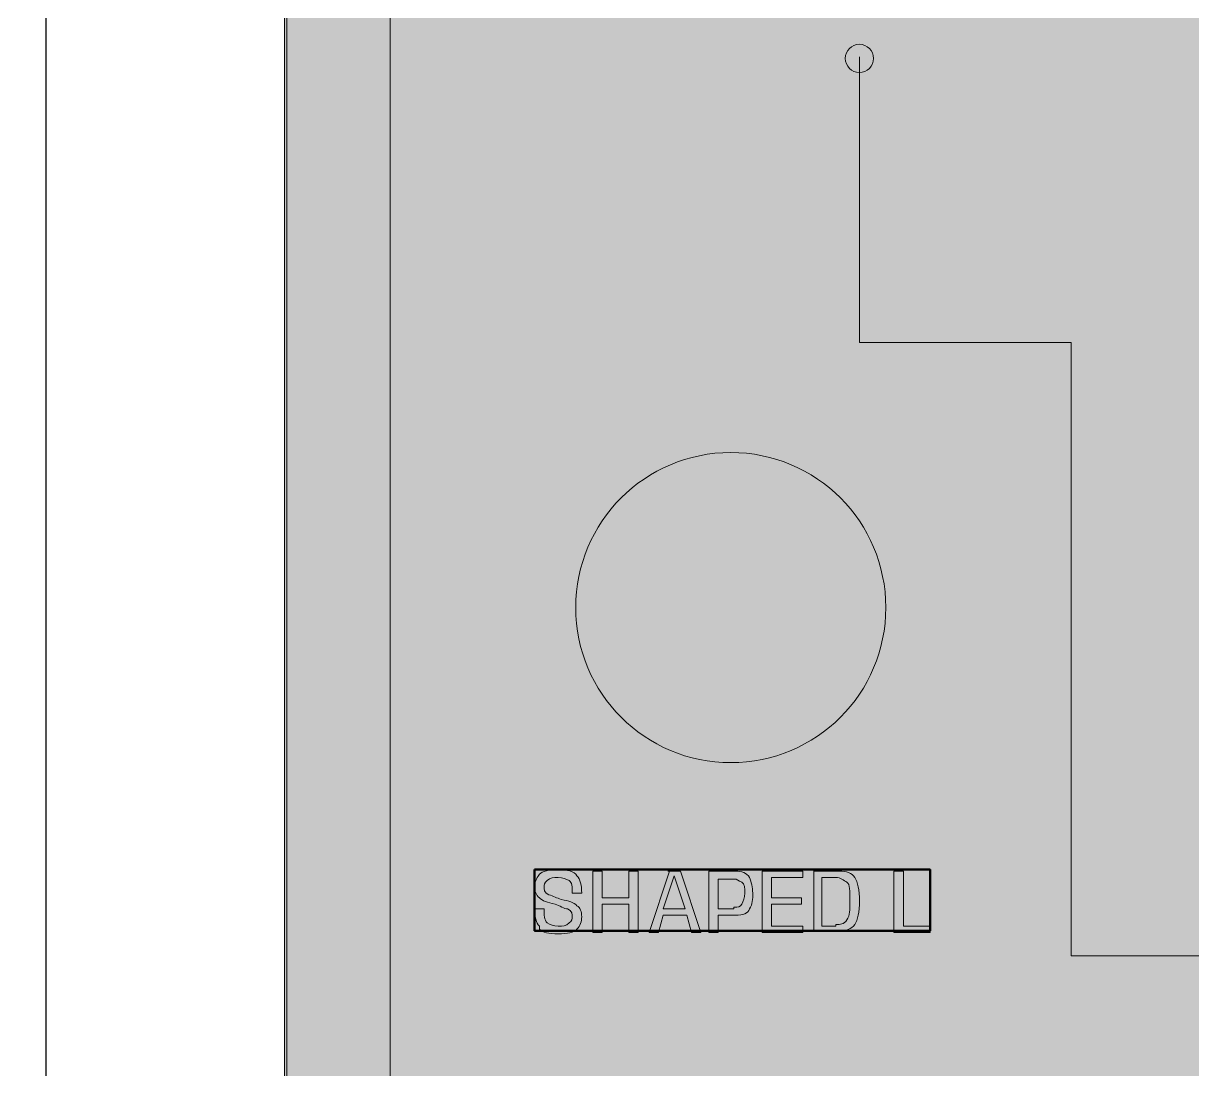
# Model space of a CAD drawing. Header units: millimetres. Extents: x -6 to 399, y -25 to 134.
# Drawn here: x -5.67 to 20.64, y 27.35 to 50.9 of the extents above; entities that cross this region are included whole.
import ezdxf

# ---------------------------------------------------------------- set-up
doc = ezdxf.new("R2010")
doc.units = ezdxf.units.MM
doc.header["$MEASUREMENT"] = 0
for name, color, linetype, lineweight in [('background', 7, 'Continuous', 0), ('cnc', 7, 'Continuous', 0), ('pink', 7, 'Continuous', 0), ('white', 7, 'Continuous', 0)]:
    doc.layers.add(name, color=color, linetype=linetype, lineweight=lineweight)
doc.layers.add('DIM', color=4, linetype='Continuous')
doc.dimstyles.get("Standard").update_dxf_attribs({"dimtxt": 0.18, "dimasz": 0.18, "dimexe": 0.18, "dimexo": 0.0625, "dimgap": 0.09, "dimtad": 0, "dimtih": 1, "dimtoh": 1, "dimdec": 4, "dimzin": 0, "dimdsep": 46, "dimtxsty": 'Standard', "dimcen": 0.09, "dimadec": 0, "dimazin": 0, "dimtfac": 1, "dimtdec": 4, "dimtofl": 0, "dimtmove": 0, "dimatfit": 3, "dimfxl": 0, "dimtolj": 1, "dimtzin": 0, "dimarcsym": 0})

# ---------------------------------------------------------------- blocks, each defined once
blk = doc.blocks.new('*D39')
at = {"layer": 'Defpoints', "color": 0, "transparency": 16777216}
for p in [(-5.163, 129.205), (0.247, 129.205), (0.247, 0.265)]:
    blk.add_point(p, dxfattribs=at)
at = {"layer": 'DIM', "color": 0, "lineweight": -2, "transparency": 16777216}
for p, q in [((0.184, 129.205), (-5.343, 129.205)), ((-5.163, 129.025), (-5.163, 65.825)), ((-5.163, 0.445), (-5.163, 63.645)), ((0.184, 0.265), (-5.343, 0.265))]:
    blk.add_line(p, q, dxfattribs=at)
at = {"layer": 'DIM', "color": 0, "transparency": 16777216}
for points in [[(-5.193, 129.025), (-5.133, 129.025), (-5.163, 129.205)], [(-5.193, 0.445), (-5.133, 0.445), (-5.163, 0.265)]]:
    blk.add_solid(points, dxfattribs=at)
at = {"layer": 'DIM', "color": 0, "transparency": 16777216, "insert": (-5.163, 64.735), "char_height": 0.18, "attachment_point": 5}
blk.add_mtext('\\A1;128.9403', dxfattribs=at)

msp = doc.modelspace()

# ---------------------------------------------------------------- hatches: boundary and pattern name
at = {"layer": 'background', "true_color": 0x010101, "transparency": 33554687}
h = msp.add_hatch(color=18, dxfattribs=at)
h.dxf.hatch_style = 2
h.paths.add_polyline_path([(0.19403, 129.25778), (81.95028, 129.25778), (81.95028, 0.26458), (0.19403, 0.26458)])
at = {"layer": 'pink', "true_color": 0xf4a7b0, "transparency": 33554687}
h = msp.add_hatch(color=231, dxfattribs=at)
h.dxf.hatch_style = 2
edge = h.paths.add_edge_path()
edge.add_arc((13.12333, 50.11208), 0.3175, 0, 360)
at = {"layer": 'white', "true_color": 0x241e46, "transparency": 33554687}
h = msp.add_hatch(color=179, dxfattribs=at)
h.dxf.hatch_style = 2
edge = h.paths.add_edge_path()
edge.add_spline(control_points=[(5.92666, 30.60347), (5.85611, 30.67403), (5.82083, 30.81514), (5.82083, 30.99153), (5.82083, 30.99153), (6.0325, 30.99153), (6.0325, 30.99153), (6.0325, 30.85042), (6.0325, 30.74458), (6.10305, 30.67403), (6.17361, 30.63875), (6.24417, 30.60347), (6.35, 30.60347), (6.45583, 30.60347), (6.52639, 30.60347), (6.59694, 30.67403), (6.6675, 30.70931), (6.6675, 30.77986), (6.6675, 30.81514), (6.6675, 30.85042), (6.6675, 30.95625), (6.56167, 30.99153), (6.49111, 30.99153), (6.38528, 31.06209), (6.27944, 31.09736), (6.10306, 31.13264), (5.99722, 31.16792), (5.92667, 31.23847), (5.85611, 31.30902), (5.82083, 31.37958), (5.82083, 31.48542), (5.82083, 31.59126), (5.85611, 31.6618), (5.92667, 31.76763), (5.99722, 31.83819), (6.13833, 31.87346), (6.35, 31.87346), (6.56167, 31.87346), (6.70278, 31.83818), (6.77333, 31.73235), (6.84389, 31.66179), (6.87917, 31.52068), (6.87917, 31.3443), (6.87917, 31.3443), (6.6675, 31.3443), (6.6675, 31.3443), (6.6675, 31.4854), (6.6675, 31.59124), (6.59694, 31.62651), (6.52639, 31.66179), (6.45583, 31.69707), (6.35, 31.69707), (6.24417, 31.69707), (6.17361, 31.69707), (6.10305, 31.62651), (6.0325, 31.59123), (6.0325, 31.52068), (6.0325, 31.4854), (6.0325, 31.45012), (6.0325, 31.3443), (6.13833, 31.30902), (6.24417, 31.27374), (6.31472, 31.23846), (6.42055, 31.20319), (6.59694, 31.16791), (6.70278, 31.13263), (6.77333, 31.06208), (6.84389, 31.0268), (6.87916, 30.92097), (6.87916, 30.81513), (6.87916, 30.70929), (6.84389, 30.60346), (6.77333, 30.53291), (6.70278, 30.46235), (6.56167, 30.42708), (6.35, 30.42708), (6.13833, 30.42708), (5.99722, 30.46236), (5.92666, 30.53291), (5.92666, 30.53291), (5.92666, 30.60347), (5.92666, 30.60347)], knot_values=[0, 0, 0, 0, 1, 1, 1, 2, 2, 2, 3, 3, 3, 4, 4, 4, 5, 5, 5, 6, 6, 6, 7, 7, 7, 8, 8, 8, 9, 9, 9, 10, 10, 10, 11, 11, 11, 12, 12, 12, 13, 13, 13, 14, 14, 14, 15, 15, 15, 16, 16, 16, 17, 17, 17, 18, 18, 18, 19, 19, 19, 20, 20, 20, 21, 21, 21, 22, 22, 22, 23, 23, 23, 24, 24, 24, 25, 25, 25, 26, 26, 26, 27, 27, 27, 27], degree=3, periodic=0)
h = msp.add_hatch(color=179, dxfattribs=at)
h.dxf.hatch_style = 2
h.paths.add_polyline_path([(7.12611, 31.83819), (7.33778, 31.83819), (7.33778, 31.23847), (7.9375, 31.23847), (7.9375, 31.83819), (8.14917, 31.83819), (8.14917, 30.46236), (7.9375, 30.46236), (7.9375, 31.09736), (7.33778, 31.09736), (7.33778, 30.46236), (7.12611, 30.46236)])
h = msp.add_hatch(color=179, dxfattribs=at)
h.dxf.hatch_style = 2
edge = h.paths.add_edge_path()
edge.add_spline(control_points=[(8.81944, 31.83819), (8.81944, 31.83819), (9.10166, 31.83819), (9.10166, 31.83819), (9.10166, 31.83819), (9.56028, 30.46236), (9.56028, 30.46236), (9.56028, 30.46236), (9.34861, 30.46236), (9.34861, 30.46236), (9.34861, 30.46236), (9.24278, 30.85042), (9.24278, 30.85042), (9.24278, 30.85042), (8.71361, 30.85042), (8.71361, 30.85042), (8.71361, 30.85042), (8.60778, 30.46236), (8.60778, 30.46236), (8.60778, 30.46236), (8.39611, 30.46236), (8.39611, 30.46236), (8.39611, 30.46236), (8.85472, 31.83819), (8.85472, 31.83819), (8.85472, 31.83819), (8.81944, 31.83819), (8.81944, 31.83819)], knot_values=[0, 0, 0, 0, 1, 1, 1, 2, 2, 2, 3, 3, 3, 4, 4, 4, 5, 5, 5, 6, 6, 6, 7, 7, 7, 8, 8, 8, 9, 9, 9, 9], degree=3, periodic=0)
edge = h.paths.add_edge_path()
edge.add_spline(control_points=[(9.2075, 30.99153), (9.2075, 30.99153), (8.96055, 31.73236), (8.96055, 31.73236), (8.96055, 31.73236), (8.96055, 31.73236), (8.96055, 31.73236), (8.96055, 31.73236), (8.71361, 30.99153), (8.71361, 30.99153), (8.71361, 30.99153), (9.17222, 30.99153), (9.17222, 30.99153), (9.17222, 30.99153), (9.2075, 30.99153), (9.2075, 30.99153)], knot_values=[0, 0, 0, 0, 1, 1, 1, 2, 2, 2, 3, 3, 3, 4, 4, 4, 5, 5, 5, 5], degree=3, periodic=0)
edge.add_line((9.2075, 30.99153), (9.2075, 30.99153))
h = msp.add_hatch(color=179, dxfattribs=at)
h.dxf.hatch_style = 2
edge = h.paths.add_edge_path()
edge.add_spline(control_points=[(9.73666, 31.83819), (9.73666, 31.83819), (10.33639, 31.83819), (10.33639, 31.83819), (10.4775, 31.83819), (10.58333, 31.80291), (10.65389, 31.69708), (10.68916, 31.59126), (10.72444, 31.48542), (10.72444, 31.34431), (10.72444, 31.2032), (10.72444, 31.09736), (10.65389, 30.99153), (10.61861, 30.8857), (10.51278, 30.85042), (10.33639, 30.85042), (10.33639, 30.85042), (9.94833, 30.85042), (9.94833, 30.85042), (9.94833, 30.85042), (9.94833, 30.46236), (9.94833, 30.46236), (9.94833, 30.46236), (9.73667, 30.46236), (9.73667, 30.46236), (9.73667, 30.46236), (9.73667, 31.83819), (9.73666, 31.83819)], knot_values=[0, 0, 0, 0, 1, 1, 1, 2, 2, 2, 3, 3, 3, 4, 4, 4, 5, 5, 5, 6, 6, 6, 7, 7, 7, 8, 8, 8, 9, 9, 9, 9], degree=3, periodic=0)
edge = h.paths.add_edge_path()
edge.add_spline(control_points=[(10.30111, 31.02681), (10.40694, 31.02681), (10.44222, 31.02681), (10.4775, 31.09737), (10.51277, 31.16793), (10.54805, 31.23848), (10.54805, 31.34432), (10.54805, 31.45016), (10.54805, 31.55599), (10.4775, 31.59127), (10.40694, 31.62655), (10.37166, 31.66183), (10.30111, 31.66183), (10.30111, 31.66183), (9.94833, 31.66183), (9.94833, 31.66183), (9.94833, 31.66183), (9.94833, 30.99155), (9.94833, 30.99155), (9.94833, 30.99155), (10.30111, 30.99155), (10.30111, 30.99155), (10.30111, 30.99155), (10.30111, 31.02681), (10.30111, 31.02681)], knot_values=[0, 0, 0, 0, 1, 1, 1, 2, 2, 2, 3, 3, 3, 4, 4, 4, 5, 5, 5, 6, 6, 6, 7, 7, 7, 8, 8, 8, 8], degree=3, periodic=0)
edge.add_line((10.30111, 31.02681), (10.30111, 31.02681))
h = msp.add_hatch(color=179, dxfattribs=at)
h.dxf.hatch_style = 2
h.paths.add_polyline_path([(10.93611, 31.83819), (11.85333, 31.83819), (11.85333, 31.69708), (11.14778, 31.69708), (11.14778, 31.23848), (11.81805, 31.23848), (11.81805, 31.09737), (11.14778, 31.09737), (11.14778, 30.60348), (11.85333, 30.60348), (11.85333, 30.46237), (10.93611, 30.46237), (10.93611, 31.8382)])
h = msp.add_hatch(color=179, dxfattribs=at)
h.dxf.hatch_style = 2
edge = h.paths.add_edge_path()
edge.add_spline(control_points=[(12.10028, 31.83819), (12.10028, 31.83819), (12.66472, 31.83819), (12.66472, 31.83819), (12.84111, 31.83819), (12.94694, 31.80291), (13.0175, 31.69708), (13.08805, 31.59126), (13.12333, 31.41487), (13.12333, 31.16792), (13.12333, 30.92097), (13.08805, 30.74458), (13.0175, 30.63875), (12.94694, 30.53292), (12.80583, 30.49764), (12.66472, 30.49764), (12.66472, 30.49764), (12.10028, 30.49764), (12.10028, 30.49764), (12.10028, 30.49764), (12.10028, 31.87347), (12.10028, 31.87347), (12.10028, 31.87347), (12.10028, 31.83819), (12.10028, 31.83819)], knot_values=[0, 0, 0, 0, 1, 1, 1, 2, 2, 2, 3, 3, 3, 4, 4, 4, 5, 5, 5, 6, 6, 6, 7, 7, 7, 8, 8, 8, 8], degree=3, periodic=0)
edge = h.paths.add_edge_path()
edge.add_spline(control_points=[(12.59416, 30.63875), (12.7, 30.63875), (12.77055, 30.63875), (12.84111, 30.74458), (12.91166, 30.85041), (12.91166, 30.95625), (12.91166, 31.16792), (12.91166, 31.37959), (12.91166, 31.55598), (12.84111, 31.59126), (12.77055, 31.62654), (12.7, 31.69708), (12.59416, 31.69708), (12.59416, 31.69708), (12.27666, 31.69708), (12.27666, 31.69708), (12.27666, 31.69708), (12.27666, 30.60347), (12.27666, 30.60347), (12.27666, 30.60347), (12.59416, 30.60347), (12.59416, 30.60347), (12.59416, 30.60347), (12.59416, 30.63875), (12.59416, 30.63875)], knot_values=[0, 0, 0, 0, 1, 1, 1, 2, 2, 2, 3, 3, 3, 4, 4, 4, 5, 5, 5, 6, 6, 6, 7, 7, 7, 8, 8, 8, 8], degree=3, periodic=0)
edge.add_line((12.59416, 30.63875), (12.59416, 30.63875))
h = msp.add_hatch(color=179, dxfattribs=at)
h.dxf.hatch_style = 2
h.paths.add_polyline_path([(13.89944, 31.83819), (14.11111, 31.83819), (14.11111, 30.60347), (14.71083, 30.60347), (14.71083, 30.46236), (13.89944, 30.46236)])

# ---------------------------------------------------------------- linework, layer by layer
at = {"layer": 'background', "color": 18, "lineweight": 0, "true_color": 0x000000}
msp.add_lwpolyline([(0.19403, 129.25778), (81.95028, 129.25778), (81.95028, 0.26458), (0.19403, 0.26458)], close=True, dxfattribs=at)
at = {"layer": 'background'}
msp.add_lwpolyline([(0.19403, 129.25778), (81.95028, 129.25778), (81.95028, 0.26458), (0.19403, 0.26458)], close=True, dxfattribs=at)
at = {"layer": 'cnc', "color": 165, "lineweight": 9, "true_color": 0x4068b1}
msp.add_lwpolyline([(0.24694, 129.20486), (81.95028, 129.20486), (81.95028, 0.26458), (0.24694, 0.26458)], close=True, dxfattribs=at)
msp.add_circle((10.23055, 37.76487), 3.4865, dxfattribs=at)
at = {"layer": 'pink', "color": 231, "lineweight": 18, "true_color": 0xf4a7b0}
for points in [[(20.46111, 14.76375), (20.46111, 13.59959), (2.57528, 13.59959), (2.57528, 72.86625), (3.91583, 72.86625)], [(30.72694, 28.27514), (30.72694, 29.9332), (17.88583, 29.9332), (17.88583, 43.72681), (13.12333, 43.72681), (13.12333, 50.14736)]]:
    msp.add_lwpolyline(points, dxfattribs=at)
at = {"layer": 'pink', "color": 18, "lineweight": 0, "true_color": 0x000000}
msp.add_circle((13.12333, 50.11208), 0.3175, dxfattribs=at)
at = {"layer": 'pink'}
msp.add_circle((13.12333, 50.11208), 0.3175, dxfattribs=at)
at = {"layer": 'white', "color": 7, "lineweight": 106, "true_color": 0xffffff}
msp.add_lwpolyline([(5.82083, 31.87347), (14.71083, 31.87347), (14.71083, 30.49764), (5.82083, 30.49764)], close=True, dxfattribs=at)
at = {"layer": 'white', "color": 18, "lineweight": 0, "true_color": 0x000000}
for points in [[(7.12611, 31.83819), (7.33778, 31.83819), (7.33778, 31.23847), (7.9375, 31.23847), (7.9375, 31.83819), (8.14917, 31.83819), (8.14917, 30.46236), (7.9375, 30.46236), (7.9375, 31.09736), (7.33778, 31.09736), (7.33778, 30.46236), (7.12611, 30.46236)], [(8.81944, 31.83819), (9.10166, 31.83819), (9.56028, 30.46236), (9.34861, 30.46236), (9.24278, 30.85042), (8.71361, 30.85042), (8.60778, 30.46236), (8.39611, 30.46236), (8.85472, 31.83819)], [(10.93611, 31.83819), (11.85333, 31.83819), (11.85333, 31.69708), (11.14778, 31.69708), (11.14778, 31.23848), (11.81805, 31.23848), (11.81805, 31.09737), (11.14778, 31.09737), (11.14778, 30.60348), (11.85333, 30.60348), (11.85333, 30.46237), (10.93611, 30.46237), (10.93611, 31.8382)], [(13.89944, 31.83819), (14.11111, 31.83819), (14.11111, 30.60347), (14.71083, 30.60347), (14.71083, 30.46236), (13.89944, 30.46236)], [(9.2075, 30.99153), (8.96055, 31.73236), (8.96055, 31.73236), (8.71361, 30.99153), (9.17222, 30.99153)]]:
    msp.add_lwpolyline(points, close=True, dxfattribs=at)
at = {"layer": 'white'}
for points in [[(7.12611, 31.83819), (7.33778, 31.83819), (7.33778, 31.23847), (7.9375, 31.23847), (7.9375, 31.83819), (8.14917, 31.83819), (8.14917, 30.46236), (7.9375, 30.46236), (7.9375, 31.09736), (7.33778, 31.09736), (7.33778, 30.46236), (7.12611, 30.46236)], [(10.93611, 31.83819), (11.85333, 31.83819), (11.85333, 31.69708), (11.14778, 31.69708), (11.14778, 31.23848), (11.81805, 31.23848), (11.81805, 31.09737), (11.14778, 31.09737), (11.14778, 30.60348), (11.85333, 30.60348), (11.85333, 30.46237), (10.93611, 30.46237), (10.93611, 31.8382)], [(13.89944, 31.83819), (14.11111, 31.83819), (14.11111, 30.60347), (14.71083, 30.60347), (14.71083, 30.46236), (13.89944, 30.46236)]]:
    msp.add_lwpolyline(points, close=True, dxfattribs=at)
at = {"layer": 'white', "color": 18, "lineweight": 0, "true_color": 0x000000}
for points, knots in [([(5.92666, 30.60347), (5.85611, 30.67403), (5.82083, 30.81514), (5.82083, 30.99153), (5.82083, 30.99153), (6.0325, 30.99153), (6.0325, 30.99153), (6.0325, 30.85042), (6.0325, 30.74458), (6.10305, 30.67403), (6.17361, 30.63875), (6.24417, 30.60347), (6.35, 30.60347), (6.45583, 30.60347), (6.52639, 30.60347), (6.59694, 30.67403), (6.6675, 30.70931), (6.6675, 30.77986), (6.6675, 30.81514), (6.6675, 30.85042), (6.6675, 30.95625), (6.56167, 30.99153), (6.49111, 30.99153), (6.38528, 31.06209), (6.27944, 31.09736), (6.10306, 31.13264), (5.99722, 31.16792), (5.92667, 31.23847), (5.85611, 31.30902), (5.82083, 31.37958), (5.82083, 31.48542), (5.82083, 31.59126), (5.85611, 31.6618), (5.92667, 31.76763), (5.99722, 31.83819), (6.13833, 31.87346), (6.35, 31.87346), (6.56167, 31.87346), (6.70278, 31.83818), (6.77333, 31.73235), (6.84389, 31.66179), (6.87917, 31.52068), (6.87917, 31.3443), (6.87917, 31.3443), (6.6675, 31.3443), (6.6675, 31.3443), (6.6675, 31.4854), (6.6675, 31.59124), (6.59694, 31.62651), (6.52639, 31.66179), (6.45583, 31.69707), (6.35, 31.69707), (6.24417, 31.69707), (6.17361, 31.69707), (6.10305, 31.62651), (6.0325, 31.59123), (6.0325, 31.52068), (6.0325, 31.4854), (6.0325, 31.45012), (6.0325, 31.3443), (6.13833, 31.30902), (6.24417, 31.27374), (6.31472, 31.23846), (6.42055, 31.20319), (6.59694, 31.16791), (6.70278, 31.13263), (6.77333, 31.06208), (6.84389, 31.0268), (6.87916, 30.92097), (6.87916, 30.81513), (6.87916, 30.70929), (6.84389, 30.60346), (6.77333, 30.53291), (6.70278, 30.46235), (6.56167, 30.42708), (6.35, 30.42708), (6.13833, 30.42708), (5.99722, 30.46236), (5.92666, 30.53291), (5.92666, 30.53291), (5.92666, 30.60347), (5.92666, 30.60347)], [0, 0, 0, 0, 1, 1, 1, 2, 2, 2, 3, 3, 3, 4, 4, 4, 5, 5, 5, 6, 6, 6, 7, 7, 7, 8, 8, 8, 9, 9, 9, 10, 10, 10, 11, 11, 11, 12, 12, 12, 13, 13, 13, 14, 14, 14, 15, 15, 15, 16, 16, 16, 17, 17, 17, 18, 18, 18, 19, 19, 19, 20, 20, 20, 21, 21, 21, 22, 22, 22, 23, 23, 23, 24, 24, 24, 25, 25, 25, 26, 26, 26, 27, 27, 27, 27]), ([(9.73666, 31.83819), (9.73666, 31.83819), (10.33639, 31.83819), (10.33639, 31.83819), (10.4775, 31.83819), (10.58333, 31.80291), (10.65389, 31.69708), (10.68916, 31.59126), (10.72444, 31.48542), (10.72444, 31.34431), (10.72444, 31.2032), (10.72444, 31.09736), (10.65389, 30.99153), (10.61861, 30.8857), (10.51278, 30.85042), (10.33639, 30.85042), (10.33639, 30.85042), (9.94833, 30.85042), (9.94833, 30.85042), (9.94833, 30.85042), (9.94833, 30.46236), (9.94833, 30.46236), (9.94833, 30.46236), (9.73667, 30.46236), (9.73667, 30.46236), (9.73667, 30.46236), (9.73667, 31.83819), (9.73666, 31.83819)], [0, 0, 0, 0, 1, 1, 1, 2, 2, 2, 3, 3, 3, 4, 4, 4, 5, 5, 5, 6, 6, 6, 7, 7, 7, 8, 8, 8, 9, 9, 9, 9]), ([(12.10028, 31.83819), (12.10028, 31.83819), (12.66472, 31.83819), (12.66472, 31.83819), (12.84111, 31.83819), (12.94694, 31.80291), (13.0175, 31.69708), (13.08805, 31.59126), (13.12333, 31.41487), (13.12333, 31.16792), (13.12333, 30.92097), (13.08805, 30.74458), (13.0175, 30.63875), (12.94694, 30.53292), (12.80583, 30.49764), (12.66472, 30.49764), (12.66472, 30.49764), (12.10028, 30.49764), (12.10028, 30.49764), (12.10028, 30.49764), (12.10028, 31.87347), (12.10028, 31.87347), (12.10028, 31.87347), (12.10028, 31.83819), (12.10028, 31.83819)], [0, 0, 0, 0, 1, 1, 1, 2, 2, 2, 3, 3, 3, 4, 4, 4, 5, 5, 5, 6, 6, 6, 7, 7, 7, 8, 8, 8, 8]), ([(10.30111, 31.02681), (10.40694, 31.02681), (10.44222, 31.02681), (10.4775, 31.09737), (10.51277, 31.16793), (10.54805, 31.23848), (10.54805, 31.34432), (10.54805, 31.45016), (10.54805, 31.55599), (10.4775, 31.59127), (10.40694, 31.62655), (10.37166, 31.66183), (10.30111, 31.66183), (10.30111, 31.66183), (9.94833, 31.66183), (9.94833, 31.66183), (9.94833, 31.66183), (9.94833, 30.99155), (9.94833, 30.99155), (9.94833, 30.99155), (10.30111, 30.99155), (10.30111, 30.99155), (10.30111, 30.99155), (10.30111, 31.02681), (10.30111, 31.02681)], [0, 0, 0, 0, 1, 1, 1, 2, 2, 2, 3, 3, 3, 4, 4, 4, 5, 5, 5, 6, 6, 6, 7, 7, 7, 8, 8, 8, 8]), ([(12.59416, 30.63875), (12.7, 30.63875), (12.77055, 30.63875), (12.84111, 30.74458), (12.91166, 30.85041), (12.91166, 30.95625), (12.91166, 31.16792), (12.91166, 31.37959), (12.91166, 31.55598), (12.84111, 31.59126), (12.77055, 31.62654), (12.7, 31.69708), (12.59416, 31.69708), (12.59416, 31.69708), (12.27666, 31.69708), (12.27666, 31.69708), (12.27666, 31.69708), (12.27666, 30.60347), (12.27666, 30.60347), (12.27666, 30.60347), (12.59416, 30.60347), (12.59416, 30.60347), (12.59416, 30.60347), (12.59416, 30.63875), (12.59416, 30.63875)], [0, 0, 0, 0, 1, 1, 1, 2, 2, 2, 3, 3, 3, 4, 4, 4, 5, 5, 5, 6, 6, 6, 7, 7, 7, 8, 8, 8, 8])]:
    msp.add_open_spline(points, degree=3, knots=knots, dxfattribs=at)
at = {"layer": 'white'}
for points, knots in [([(5.92666, 30.60347), (5.85611, 30.67403), (5.82083, 30.81514), (5.82083, 30.99153), (5.82083, 30.99153), (6.0325, 30.99153), (6.0325, 30.99153), (6.0325, 30.85042), (6.0325, 30.74458), (6.10305, 30.67403), (6.17361, 30.63875), (6.24417, 30.60347), (6.35, 30.60347), (6.45583, 30.60347), (6.52639, 30.60347), (6.59694, 30.67403), (6.6675, 30.70931), (6.6675, 30.77986), (6.6675, 30.81514), (6.6675, 30.85042), (6.6675, 30.95625), (6.56167, 30.99153), (6.49111, 30.99153), (6.38528, 31.06209), (6.27944, 31.09736), (6.10306, 31.13264), (5.99722, 31.16792), (5.92667, 31.23847), (5.85611, 31.30902), (5.82083, 31.37958), (5.82083, 31.48542), (5.82083, 31.59126), (5.85611, 31.6618), (5.92667, 31.76763), (5.99722, 31.83819), (6.13833, 31.87346), (6.35, 31.87346), (6.56167, 31.87346), (6.70278, 31.83818), (6.77333, 31.73235), (6.84389, 31.66179), (6.87917, 31.52068), (6.87917, 31.3443), (6.87917, 31.3443), (6.6675, 31.3443), (6.6675, 31.3443), (6.6675, 31.4854), (6.6675, 31.59124), (6.59694, 31.62651), (6.52639, 31.66179), (6.45583, 31.69707), (6.35, 31.69707), (6.24417, 31.69707), (6.17361, 31.69707), (6.10305, 31.62651), (6.0325, 31.59123), (6.0325, 31.52068), (6.0325, 31.4854), (6.0325, 31.45012), (6.0325, 31.3443), (6.13833, 31.30902), (6.24417, 31.27374), (6.31472, 31.23846), (6.42055, 31.20319), (6.59694, 31.16791), (6.70278, 31.13263), (6.77333, 31.06208), (6.84389, 31.0268), (6.87916, 30.92097), (6.87916, 30.81513), (6.87916, 30.70929), (6.84389, 30.60346), (6.77333, 30.53291), (6.70278, 30.46235), (6.56167, 30.42708), (6.35, 30.42708), (6.13833, 30.42708), (5.99722, 30.46236), (5.92666, 30.53291), (5.92666, 30.53291), (5.92666, 30.60347), (5.92666, 30.60347)], [0, 0, 0, 0, 1, 1, 1, 2, 2, 2, 3, 3, 3, 4, 4, 4, 5, 5, 5, 6, 6, 6, 7, 7, 7, 8, 8, 8, 9, 9, 9, 10, 10, 10, 11, 11, 11, 12, 12, 12, 13, 13, 13, 14, 14, 14, 15, 15, 15, 16, 16, 16, 17, 17, 17, 18, 18, 18, 19, 19, 19, 20, 20, 20, 21, 21, 21, 22, 22, 22, 23, 23, 23, 24, 24, 24, 25, 25, 25, 26, 26, 26, 27, 27, 27, 27]), ([(8.81944, 31.83819), (8.81944, 31.83819), (9.10166, 31.83819), (9.10166, 31.83819), (9.10166, 31.83819), (9.56028, 30.46236), (9.56028, 30.46236), (9.56028, 30.46236), (9.34861, 30.46236), (9.34861, 30.46236), (9.34861, 30.46236), (9.24278, 30.85042), (9.24278, 30.85042), (9.24278, 30.85042), (8.71361, 30.85042), (8.71361, 30.85042), (8.71361, 30.85042), (8.60778, 30.46236), (8.60778, 30.46236), (8.60778, 30.46236), (8.39611, 30.46236), (8.39611, 30.46236), (8.39611, 30.46236), (8.85472, 31.83819), (8.85472, 31.83819), (8.85472, 31.83819), (8.81944, 31.83819), (8.81944, 31.83819)], [0, 0, 0, 0, 1, 1, 1, 2, 2, 2, 3, 3, 3, 4, 4, 4, 5, 5, 5, 6, 6, 6, 7, 7, 7, 8, 8, 8, 9, 9, 9, 9]), ([(9.73666, 31.83819), (9.73666, 31.83819), (10.33639, 31.83819), (10.33639, 31.83819), (10.4775, 31.83819), (10.58333, 31.80291), (10.65389, 31.69708), (10.68916, 31.59126), (10.72444, 31.48542), (10.72444, 31.34431), (10.72444, 31.2032), (10.72444, 31.09736), (10.65389, 30.99153), (10.61861, 30.8857), (10.51278, 30.85042), (10.33639, 30.85042), (10.33639, 30.85042), (9.94833, 30.85042), (9.94833, 30.85042), (9.94833, 30.85042), (9.94833, 30.46236), (9.94833, 30.46236), (9.94833, 30.46236), (9.73667, 30.46236), (9.73667, 30.46236), (9.73667, 30.46236), (9.73667, 31.83819), (9.73666, 31.83819)], [0, 0, 0, 0, 1, 1, 1, 2, 2, 2, 3, 3, 3, 4, 4, 4, 5, 5, 5, 6, 6, 6, 7, 7, 7, 8, 8, 8, 9, 9, 9, 9]), ([(12.10028, 31.83819), (12.10028, 31.83819), (12.66472, 31.83819), (12.66472, 31.83819), (12.84111, 31.83819), (12.94694, 31.80291), (13.0175, 31.69708), (13.08805, 31.59126), (13.12333, 31.41487), (13.12333, 31.16792), (13.12333, 30.92097), (13.08805, 30.74458), (13.0175, 30.63875), (12.94694, 30.53292), (12.80583, 30.49764), (12.66472, 30.49764), (12.66472, 30.49764), (12.10028, 30.49764), (12.10028, 30.49764), (12.10028, 30.49764), (12.10028, 31.87347), (12.10028, 31.87347), (12.10028, 31.87347), (12.10028, 31.83819), (12.10028, 31.83819)], [0, 0, 0, 0, 1, 1, 1, 2, 2, 2, 3, 3, 3, 4, 4, 4, 5, 5, 5, 6, 6, 6, 7, 7, 7, 8, 8, 8, 8]), ([(9.2075, 30.99153), (9.2075, 30.99153), (8.96055, 31.73236), (8.96055, 31.73236), (8.96055, 31.73236), (8.96055, 31.73236), (8.96055, 31.73236), (8.96055, 31.73236), (8.71361, 30.99153), (8.71361, 30.99153), (8.71361, 30.99153), (9.17222, 30.99153), (9.17222, 30.99153), (9.17222, 30.99153), (9.2075, 30.99153), (9.2075, 30.99153)], [0, 0, 0, 0, 1, 1, 1, 2, 2, 2, 3, 3, 3, 4, 4, 4, 5, 5, 5, 5]), ([(10.30111, 31.02681), (10.40694, 31.02681), (10.44222, 31.02681), (10.4775, 31.09737), (10.51277, 31.16793), (10.54805, 31.23848), (10.54805, 31.34432), (10.54805, 31.45016), (10.54805, 31.55599), (10.4775, 31.59127), (10.40694, 31.62655), (10.37166, 31.66183), (10.30111, 31.66183), (10.30111, 31.66183), (9.94833, 31.66183), (9.94833, 31.66183), (9.94833, 31.66183), (9.94833, 30.99155), (9.94833, 30.99155), (9.94833, 30.99155), (10.30111, 30.99155), (10.30111, 30.99155), (10.30111, 30.99155), (10.30111, 31.02681), (10.30111, 31.02681)], [0, 0, 0, 0, 1, 1, 1, 2, 2, 2, 3, 3, 3, 4, 4, 4, 5, 5, 5, 6, 6, 6, 7, 7, 7, 8, 8, 8, 8]), ([(12.59416, 30.63875), (12.7, 30.63875), (12.77055, 30.63875), (12.84111, 30.74458), (12.91166, 30.85041), (12.91166, 30.95625), (12.91166, 31.16792), (12.91166, 31.37959), (12.91166, 31.55598), (12.84111, 31.59126), (12.77055, 31.62654), (12.7, 31.69708), (12.59416, 31.69708), (12.59416, 31.69708), (12.27666, 31.69708), (12.27666, 31.69708), (12.27666, 31.69708), (12.27666, 30.60347), (12.27666, 30.60347), (12.27666, 30.60347), (12.59416, 30.60347), (12.59416, 30.60347), (12.59416, 30.60347), (12.59416, 30.63875), (12.59416, 30.63875)], [0, 0, 0, 0, 1, 1, 1, 2, 2, 2, 3, 3, 3, 4, 4, 4, 5, 5, 5, 6, 6, 6, 7, 7, 7, 8, 8, 8, 8])]:
    msp.add_open_spline(points, degree=3, knots=knots, dxfattribs=at)

# ---------------------------------------------------------------- dimensions: what is measured, and where the dimension line sits
at = {"layer": 'DIM'}
dim = msp.add_linear_dim(base=(-5.16311, 129.20486), p1=(0.24694, 0.26458), p2=(0.24694, 129.20486), angle=270, dimstyle='Standard', override={"dimgap": 1}, dxfattribs=at)
dim.commit()
dim.dimension.update_dxf_attribs({"geometry": '*D39', "text_midpoint": (-5.16311, 64.73472)})

doc.saveas('drawing.dxf')
